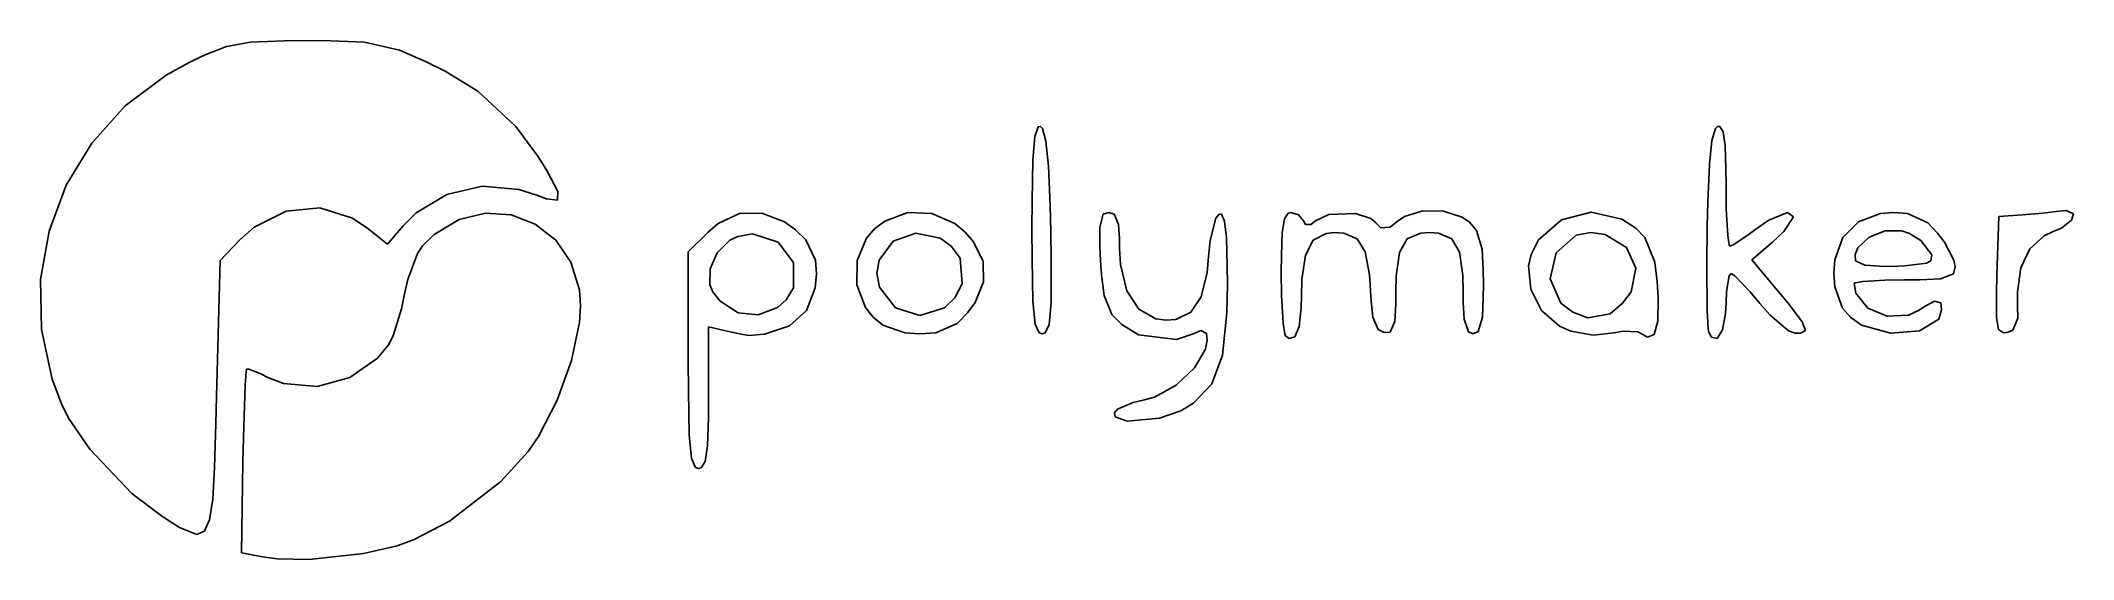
# Model space of a CAD drawing. Extents: x 5 to 307, y 1 to 78.
import ezdxf

# ---------------------------------------------------------------- set-up
doc = ezdxf.new("R2010")
doc.units = 0

msp = doc.modelspace()

# ---------------------------------------------------------------- linework, layer by layer
for p, q in [((29.327391, 75.334948), (32.775182, 76.679359)), ((32.775182, 76.679359), (36.320834, 77.329321)), ((36.320834, 77.329321), (41.326951, 77.534614)), ((41.326951, 77.534614), (44.803499, 77.548567)), ((44.803499, 77.548567), (48.243277, 77.533599)), ((48.243277, 77.533599), (53.240845, 77.328176)), ((53.240845, 77.328176), (58.458047, 76.152948)), ((58.458047, 76.152948), (62.303499, 74.458214)), ((17.728083, 67.859471), (23.791281, 72.440398)), ((23.791281, 72.440398), (27.214379, 74.324266)), ((27.214379, 74.324266), (29.327391, 75.334948)), ((62.303499, 74.458214), (65.202164, 73.004151)), ((65.202164, 73.004151), (70.063313, 70.033282)), ((70.063313, 70.033282), (75.72122, 64.822694)), ((12.766468, 62.348185), (17.728083, 67.859471)), ((75.72122, 64.822694), (78.953554, 60.381447)), ((152.734227, 63.311153), (153.222928, 64.73309)), ((153.222928, 64.73309), (153.553499, 64.799731)), ((153.553499, 64.799731), (153.872122, 64.496224)), ((153.872122, 64.496224), (154.383297, 62.647915)), ((253.22534, 62.732231), (253.736279, 64.504873)), ((253.736279, 64.504873), (254.053499, 64.799862)), ((254.053499, 64.799862), (254.376732, 64.796761)), ((254.376732, 64.796761), (254.86154, 63.992995)), ((254.86154, 63.992995), (255.155511, 61.954492)), ((8.975538, 56.091214), (12.766468, 62.348185)), ((78.953554, 60.381447), (80.345351, 58.1534)), ((152.444748, 59.798544), (152.734227, 63.311153)), ((154.383297, 62.647915), (154.748337, 58.92028)), ((252.858553, 59.184241), (253.22534, 62.732231)), ((255.155511, 61.954492), (255.288291, 58.475672)), ((80.345351, 58.1534), (81.926805, 55.157464)), ((152.317658, 53.748305), (152.444748, 59.798544)), ((154.748337, 58.92028), (154.993597, 53.044201)), ((252.611296, 53.622748), (252.858553, 59.184241)), ((255.288291, 58.475672), (255.303499, 56.131901)), ((6.424394, 49.273232), (8.975538, 56.091214)), ((65.483803, 54.73574), (60.89607, 51.994801)), ((70.716889, 55.928323), (65.483803, 54.73574)), ((76.165186, 55.474522), (70.716889, 55.928323)), ((78.835618, 54.599594), (76.165186, 55.474522)), ((80.26175, 54.054851), (78.835618, 54.599594)), ((81.926805, 55.157464), (81.900786, 53.881886)), ((255.303499, 56.131901), (255.348217, 52.605013)), ((41.601925, 52.25664), (36.86932, 49.870043)), ((46.593789, 52.709908), (41.601925, 52.25664)), ((51.466653, 51.195501), (46.593789, 52.709908)), ((60.89607, 51.994801), (58.978632, 50.074331)), ((67.289169, 51.005254), (71.180708, 51.939806)), ((71.180708, 51.939806), (75.029387, 51.678875)), ((75.029387, 51.678875), (78.592238, 50.315438)), ((81.900786, 53.881886), (80.26175, 54.054851)), ((105.708629, 50.388428), (108.888576, 51.869989)), ((108.888576, 51.869989), (112.231919, 51.955933)), ((112.231919, 51.955933), (115.589388, 50.642423)), ((130.478553, 50.762834), (133.882017, 52.037945)), ((133.882017, 52.037945), (137.456717, 51.912633)), ((137.456717, 51.912633), (140.855493, 50.399066)), ((152.303499, 49.631901), (152.317658, 53.748305)), ((154.993597, 53.044201), (155.079545, 49.216397)), ((162.35157, 49.839888), (162.875271, 51.786825)), ((162.875271, 51.786825), (163.690652, 52.048567)), ((163.690652, 52.048567), (164.484088, 51.810618)), ((164.484088, 51.810618), (165.131577, 50.257097)), ((179.601473, 51.208494), (180.10715, 51.816451)), ((180.10715, 51.816451), (180.41103, 51.778932)), ((180.41103, 51.778932), (180.871737, 50.743733)), ((189.7818, 51.087285), (190.339079, 51.954243)), ((190.339079, 51.954243), (190.720166, 52.048567)), ((190.720166, 52.048567), (191.855322, 51.68138)), ((191.855322, 51.68138), (192.595166, 50.798567)), ((194.378499, 50.798567), (196.338222, 51.747154)), ((196.338222, 51.747154), (200.308064, 51.877239)), ((200.308064, 51.877239), (202.576988, 51.134848)), ((206.496619, 50.723339), (207.574826, 51.466927)), ((207.574826, 51.466927), (210.324314, 52.298439)), ((210.324314, 52.298439), (213.3783, 52.2616)), ((213.3783, 52.2616), (216.153263, 51.363448)), ((216.153263, 51.363448), (217.253761, 50.59358)), ((230.890823, 50.965141), (235.30687, 52.073731)), ((235.30687, 52.073731), (239.849597, 51.074817)), ((252.524798, 50.012514), (252.611296, 53.622748)), ((255.348217, 52.605013), (255.55393, 48.60533)), ((261.682634, 50.902683), (264.444124, 52.057346)), ((265.313952, 51.390276), (263.901411, 49.201106)), ((264.444124, 52.057346), (265.313952, 51.390276)), ((274.952776, 50.669571), (278.212869, 51.890307)), ((278.212869, 51.890307), (280.169151, 52.048567)), ((280.169151, 52.048567), (282.244288, 51.916719)), ((282.244288, 51.916719), (285.259823, 50.499251)), ((295.513384, 42.67868), (295.803499, 51.470893)), ((295.803499, 51.470893), (299.303499, 51.708057)), ((299.303499, 51.708057), (302.331258, 51.964171)), ((302.331258, 51.964171), (304.69587, 52.246895)), ((304.69587, 52.246895), (305.77108, 52.323038)), ((305.77108, 52.323038), (306.852759, 51.861661)), ((306.852759, 51.861661), (306.589346, 50.879861)), ((5.182136, 42.078914), (6.424394, 49.273232)), ((36.86932, 49.870043), (34.718444, 47.962479)), ((53.740254, 49.689686), (51.466653, 51.195501)), ((56.677009, 47.339009), (53.740254, 49.689686)), ((58.978632, 50.074331), (56.677009, 47.339009)), ((61.902988, 47.158501), (63.597737, 48.782239)), ((63.597737, 48.782239), (67.289169, 51.005254)), ((78.592238, 50.315438), (81.626296, 47.942475)), ((101.303499, 46.202413), (104.226576, 49.12549)), ((104.226576, 49.12549), (105.708629, 50.388428)), ((108.639388, 48.497733), (107.461142, 47.915016)), ((110.831741, 48.881938), (108.639388, 48.497733)), ((114.619863, 47.63378), (110.831741, 48.881938)), ((115.589388, 50.642423), (117.226774, 49.459674)), ((117.226774, 49.459674), (118.754182, 48.004892)), ((127.75897, 48.215791), (128.949522, 49.596316)), ((128.949522, 49.596316), (130.478553, 50.762834)), ((135.061795, 48.985188), (131.727227, 47.772618)), ((138.680169, 48.251523), (135.061795, 48.985188)), ((140.855493, 50.399066), (142.380422, 49.12549)), ((142.380422, 49.12549), (143.608518, 47.710878)), ((152.315637, 45.142775), (152.303499, 49.631901)), ((155.079545, 49.216397), (155.14789, 44.817447)), ((162.377799, 46.97111), (162.35157, 49.839888)), ((165.131577, 50.257097), (165.286836, 48.139683)), ((178.765344, 47.87453), (179.601473, 51.208494)), ((180.871737, 50.743733), (181.155527, 48.260763)), ((189.318626, 45.591421), (189.457667, 49.066222)), ((189.457667, 49.066222), (189.7818, 51.087285)), ((192.595166, 50.798567), (192.879436, 50.236067)), ((192.879436, 50.236067), (193.704228, 50.236067)), ((193.704228, 50.236067), (194.378499, 50.798567)), ((195.950906, 48.933133), (194.048188, 47.929806)), ((197.216238, 49.048567), (195.950906, 48.933133)), ((198.563857, 48.960161), (197.216238, 49.048567)), ((200.553743, 48.135599), (198.563857, 48.960161)), ((202.576988, 51.134848), (203.324437, 50.523339)), ((203.324437, 50.523339), (204.057251, 49.764407)), ((204.057251, 49.764407), (205.442496, 49.851744)), ((205.442496, 49.851744), (206.496619, 50.723339)), ((209.944687, 48.958343), (207.970497, 48.116053)), ((211.303499, 49.048567), (209.944687, 48.958343)), ((212.659332, 48.958356), (211.303499, 49.048567)), ((214.631942, 48.119087), (212.659332, 48.958356)), ((217.253761, 50.59358), (218.296243, 49.365142)), ((218.296243, 49.365142), (219.106331, 46.591817)), ((227.456027, 47.963576), (230.890823, 50.965141)), ((233.090589, 48.655405), (230.109967, 46.047417)), ((235.267357, 49.048567), (233.090589, 48.655405)), ((237.394573, 48.772574), (235.267357, 49.048567)), ((240.543052, 46.854471), (237.394573, 48.772574)), ((239.849597, 51.074817), (241.901411, 49.718005)), ((241.901411, 49.718005), (243.269723, 48.319043)), ((243.269723, 48.319043), (244.730536, 44.656705)), ((252.457744, 44.324883), (252.524798, 50.012514)), ((255.55393, 48.60533), (255.756378, 47.23396)), ((256.348897, 47.245833), (258.397236, 48.577864)), ((258.397236, 48.577864), (259.714612, 49.548567)), ((259.714612, 49.548567), (261.682634, 50.902683)), ((263.901411, 49.201106), (262.217156, 47.629368)), ((271.459397, 45.034494), (272.66191, 48.34399)), ((272.66191, 48.34399), (274.952776, 50.669571)), ((276.540329, 48.380665), (274.876501, 46.775357)), ((278.914044, 49.311414), (276.540329, 48.380665)), ((281.416498, 49.339734), (278.914044, 49.311414)), ((282.534393, 48.944272), (281.416498, 49.339734)), ((284.236099, 47.877776), (282.534393, 48.944272)), ((285.259823, 50.499251), (286.714605, 48.971842)), ((286.714605, 48.971842), (287.719824, 47.625449)), ((302.528147, 48.576501), (300.40644, 46.640039)), ((303.881913, 49.213083), (302.528147, 48.576501)), ((305.07672, 49.734993), (303.881913, 49.213083)), ((306.589346, 50.879861), (305.07672, 49.734993)), ((34.718444, 47.962479), (31.803499, 44.922621)), ((59.66191, 42.098391), (61.103053, 45.941304)), ((61.103053, 45.941304), (61.902988, 47.158501)), ((81.626296, 47.942475), (83.888593, 44.652964)), ((101.303499, 30.12549), (101.303499, 46.202413)), ((105.581953, 46.060959), (104.520856, 43.694017)), ((107.461142, 47.915016), (105.581953, 46.060959)), ((116.92734, 44.598259), (114.619863, 47.63378)), ((118.754182, 48.004892), (120.171651, 44.989356)), ((126.373037, 44.907837), (127.75897, 48.215791)), ((131.727227, 47.772618), (129.611773, 44.953925)), ((140.303499, 47.048567), (138.680169, 48.251523)), ((141.670453, 45.254996), (140.303499, 47.048567)), ((141.932989, 41.468376), (141.670453, 45.254996)), ((143.608518, 47.710878), (145.048381, 44.789769)), ((162.480153, 44.928006), (162.377799, 46.97111)), ((165.286836, 48.139683), (165.303499, 46.683426)), ((165.303499, 46.683426), (165.425835, 44.344224)), ((178.286851, 43.13253), (178.518805, 45.483118)), ((178.518805, 45.483118), (178.765344, 47.87453)), ((181.155527, 48.260763), (181.285379, 44.128954)), ((189.303499, 43.215234), (189.318626, 45.591421)), ((192.889743, 45.719084), (192.363988, 42.088025)), ((194.048188, 47.929806), (192.889743, 45.719084)), ((201.765207, 46.186687), (200.553743, 48.135599)), ((202.392701, 42.800606), (201.765207, 46.186687)), ((206.834948, 46.123545), (206.354919, 42.659502)), ((207.970497, 48.116053), (206.834948, 46.123545)), ((215.769315, 46.140058), (214.631942, 48.119087)), ((216.251654, 42.707716), (215.769315, 46.140058)), ((219.106331, 46.591817), (219.285639, 43.486601)), ((225.986132, 44.1036), (226.373654, 45.819968)), ((226.373654, 45.819968), (227.456027, 47.963576)), ((230.109967, 46.047417), (229.232529, 42.204569)), ((241.928624, 43.758978), (240.543052, 46.854471)), ((255.756378, 47.23396), (255.870221, 47.048567)), ((255.870221, 47.048567), (256.348897, 47.245833)), ((262.217156, 47.629368), (259.130813, 45.032382)), ((274.876501, 46.775357), (274.492404, 45.790954)), ((274.492404, 45.790954), (274.519281, 44.891617)), ((285.853478, 45.769719), (284.236099, 47.877776)), ((285.678499, 44.846313), (285.853478, 45.769719)), ((287.719824, 47.625449), (289.099219, 44.961386)), ((300.40644, 46.640039), (299.075, 43.838472)), ((31.803499, 44.922621), (31.303499, 24.747416)), ((83.888593, 44.652964), (85.136164, 40.539884)), ((104.520856, 43.694017), (104.495873, 41.300524)), ((116.931929, 40.857046), (116.92734, 44.598259)), ((120.303499, 42.914219), (120.140755, 40.861781)), ((120.171651, 44.989356), (120.303499, 42.914219)), ((126.32038, 41.307168), (126.373037, 44.907837)), ((129.611773, 44.953925), (129.303499, 43.048567)), ((129.303499, 43.048567), (129.655435, 40.934122)), ((145.048381, 44.789769), (145.132447, 41.771047)), ((152.442844, 38.855018), (152.315637, 45.142775)), ((155.14789, 44.817447), (155.134653, 38.681679)), ((162.618121, 42.801467), (162.480153, 44.928006)), ((162.994992, 39.713959), (162.618121, 42.801467)), ((165.425835, 44.344224), (166.367887, 40.437517)), ((177.403962, 39.520625), (178.286851, 43.13253)), ((181.285379, 44.128954), (181.299761, 41.381901)), ((189.353958, 39.734957), (189.303499, 43.215234)), ((202.548225, 40.470869), (202.392701, 42.800606)), ((206.354919, 42.659502), (206.303499, 40.275243)), ((216.303499, 40.348567), (216.251654, 42.707716)), ((219.285639, 43.486601), (219.303499, 41.39358)), ((226.319751, 40.641023), (225.986132, 44.1036)), ((241.205323, 40.259013), (241.928624, 43.758978)), ((244.730536, 44.656705), (245.078013, 41.754094)), ((252.524371, 37.503007), (252.457744, 44.324883)), ((255.762288, 42.66097), (255.362679, 40.327139)), ((256.053499, 42.987795), (255.762288, 42.66097)), ((256.620882, 42.618711), (256.053499, 42.987795)), ((258.885335, 40.253435), (256.620882, 42.618711)), ((259.130813, 45.032382), (263.217156, 40.151694)), ((271.303499, 43.048567), (271.459397, 45.034494)), ((271.433044, 41.009931), (271.303499, 43.048567)), ((274.519281, 44.891617), (275.889785, 44.207939)), ((275.889785, 44.207939), (278.086254, 44.062469)), ((278.086254, 44.062469), (279.671158, 44.048567)), ((279.671158, 44.048567), (281.851163, 44.111514)), ((281.851163, 44.111514), (285.05195, 44.536563)), ((285.05195, 44.536563), (285.678499, 44.846313)), ((289.078536, 42.942861), (287.135648, 42.20181)), ((289.303499, 43.971842), (289.078536, 42.942861)), ((289.099219, 44.961386), (289.303499, 43.971842)), ((295.435322, 40.007302), (295.513384, 42.67868)), ((299.075, 43.838472), (298.544829, 40.194952)), ((5.317866, 34.692933), (5.182136, 42.078914)), ((58.758056, 37.766555), (59.198202, 39.945997)), ((59.198202, 39.945997), (59.66191, 42.098391)), ((85.136164, 40.539884), (85.303499, 38.203562)), ((104.495873, 41.300524), (104.940055, 40.245799)), ((104.940055, 40.245799), (106.012637, 38.876317)), ((115.81369, 39.059828), (116.931929, 40.857046)), ((120.140755, 40.861781), (118.855503, 37.514462)), ((127.60866, 37.937573), (126.32038, 41.307168)), ((129.655435, 40.934122), (132.029226, 37.893022)), ((139.334, 37.867977), (140.83409, 39.395705)), ((140.83409, 39.395705), (141.932989, 41.468376)), ((145.132447, 41.771047), (143.859883, 38.684588)), ((164.173538, 36.914585), (162.994992, 39.713959)), ((166.367887, 40.437517), (168.158353, 37.684919)), ((175.88649, 37.247313), (177.403962, 39.520625)), ((181.299761, 41.381901), (181.228064, 37.199594)), ((189.586082, 35.613234), (189.353958, 39.734957)), ((192.303499, 39.673326), (192.262398, 37.874831)), ((192.363988, 42.088025), (192.303499, 39.673326)), ((202.63807, 38.868513), (202.548225, 40.470869)), ((206.303499, 40.275243), (206.290562, 38.41758)), ((216.319775, 38.661458), (216.303499, 40.348567)), ((219.288149, 39.394872), (219.144554, 36.493395)), ((219.303499, 41.39358), (219.288149, 39.394872)), ((227.938046, 37.512782), (226.319751, 40.641023)), ((229.232529, 42.204569), (230.785434, 38.559688)), ((239.944731, 38.59889), (241.205323, 40.259013)), ((245.078013, 41.754094), (245.226598, 39.421898)), ((245.226598, 39.421898), (245.164557, 35.89691)), ((255.362679, 40.327139), (255.303499, 38.607584)), ((260.303499, 38.548567), (258.885335, 40.253435)), ((263.217156, 40.151694), (264.734915, 38.317999)), ((272.61259, 37.864476), (271.433044, 41.009931)), ((274.456575, 41.596471), (274.303499, 41.482826)), ((274.303499, 41.482826), (274.564242, 40.084849)), ((275.588899, 41.798569), (274.456575, 41.596471)), ((274.564242, 40.084849), (276.36424, 37.862565)), ((278.89139, 42.003927), (275.588899, 41.798569)), ((281.803499, 42.048567), (278.89139, 42.003927)), ((284.059044, 42.060385), (281.803499, 42.048567)), ((287.135648, 42.20181), (284.059044, 42.060385)), ((295.442828, 36.409766), (295.435322, 40.007302)), ((298.544829, 40.194952), (298.583659, 38.064694)), ((57.476011, 33.740999), (58.758056, 37.766555)), ((85.303499, 38.203562), (85.140999, 35.732646)), ((106.012637, 38.876317), (108.675475, 37.154461)), ((108.675475, 37.154461), (111.665882, 36.828302)), ((111.665882, 36.828302), (114.54866, 37.945307)), ((114.54866, 37.945307), (115.81369, 39.059828)), ((118.855503, 37.514462), (116.327672, 35.211029)), ((128.758044, 36.503113), (127.60866, 37.937573)), ((130.149638, 35.329967), (128.758044, 36.503113)), ((132.029226, 37.893022), (135.648032, 36.746594)), ((135.648032, 36.746594), (139.334, 37.867977)), ((142.714605, 37.125293), (141.222193, 35.552699)), ((143.859883, 38.684588), (142.714605, 37.125293)), ((152.774185, 35.4715), (152.442844, 38.855018)), ((155.134653, 38.681679), (154.864738, 35.40645)), ((165.648764, 35.428006), (164.173538, 36.914585)), ((168.158353, 37.684919), (170.699525, 36.236643)), ((170.699525, 36.236643), (172.221091, 36.048567)), ((173.643305, 36.176073), (175.88649, 37.247313)), ((181.228064, 37.199594), (180.567429, 30.844896)), ((192.262398, 37.874831), (191.944436, 35.138536)), ((202.910851, 36.509766), (202.63807, 38.868513)), ((203.688495, 34.665598), (202.910851, 36.509766)), ((206.290562, 38.41758), (206.15021, 35.860193)), ((216.468398, 36.187239), (216.319775, 38.661458)), ((219.144554, 36.493395), (218.542937, 34.371849)), ((230.608767, 35.167827), (227.938046, 37.512782)), ((230.785434, 38.559688), (232.575501, 37.259244)), ((232.575501, 37.259244), (234.775552, 36.385443)), ((234.775552, 36.385443), (238.104994, 36.990699)), ((238.104994, 36.990699), (239.944731, 38.59889)), ((252.668637, 34.847573), (252.524371, 37.503007)), ((255.236199, 37.055671), (254.768972, 34.61612)), ((255.303499, 38.607584), (255.236199, 37.055671)), ((261.800569, 36.8437), (260.303499, 38.548567)), ((264.597835, 34.478424), (261.800569, 36.8437)), ((264.734915, 38.317999), (266.627719, 35.813146)), ((273.758044, 36.503113), (272.61259, 37.864476)), ((275.421172, 35.301686), (273.758044, 36.503113)), ((276.36424, 37.862565), (279.23349, 36.669415)), ((279.23349, 36.669415), (282.409475, 36.822483)), ((282.409475, 36.822483), (283.874205, 37.502939)), ((283.874205, 37.502939), (284.861694, 38.132701)), ((286.87591, 36.21553), (284.010476, 34.462234)), ((284.861694, 38.132701), (286.245178, 38.858437)), ((286.245178, 38.858437), (287.179167, 38.620522)), ((287.303499, 37.583751), (286.87591, 36.21553)), ((287.179167, 38.620522), (287.303499, 37.583751)), ((295.753833, 34.658801), (295.442828, 36.409766)), ((298.601117, 36.382019), (297.858493, 34.570215)), ((298.583659, 38.064694), (298.601117, 36.382019)), ((6.900685, 27.299964), (5.317866, 34.692933)), ((56.792018, 32.390701), (57.476011, 33.740999)), ((85.140999, 35.732646), (83.946953, 30.098114)), ((107.053499, 34.439404), (104.303499, 35.086671)), ((104.303499, 35.086671), (104.303499, 24.567619)), ((109.142561, 33.985148), (107.053499, 34.439404)), ((110.303499, 33.801931), (109.142561, 33.985148)), ((112.601792, 33.992061), (110.303499, 33.801931)), ((116.327672, 35.211029), (112.601792, 33.992061)), ((133.41883, 34.168882), (130.149638, 35.329967)), ((135.669151, 34.048567), (133.41883, 34.168882)), ((138.045283, 34.165354), (135.669151, 34.048567)), ((141.222193, 35.552699), (138.045283, 34.165354)), ((153.389933, 34.172517), (152.774185, 35.4715)), ((153.829545, 34.048567), (153.389933, 34.172517)), ((154.270008, 34.164995), (153.829545, 34.048567)), ((154.864738, 35.40645), (154.270008, 34.164995)), ((168.103417, 33.906419), (165.648764, 35.428006)), ((173.729038, 33.201015), (168.103417, 33.906419)), ((172.221091, 36.048567), (173.643305, 36.176073)), ((176.36924, 34.083751), (173.729038, 33.201015)), ((177.353021, 34.531908), (176.36924, 34.083751)), ((178.228455, 34.086454), (177.353021, 34.531908)), ((178.303499, 33.099528), (178.228455, 34.086454)), ((189.814521, 34.051168), (189.586082, 35.613234)), ((189.942979, 33.74242), (189.814521, 34.051168)), ((190.466701, 33.363067), (189.942979, 33.74242)), ((191.33623, 33.610392), (190.466701, 33.363067)), ((191.944436, 35.138536), (191.33623, 33.610392)), ((204.558157, 34.238041), (203.688495, 34.665598)), ((205.469184, 34.281462), (204.558157, 34.238041)), ((206.15021, 35.860193), (205.469184, 34.281462)), ((217.073588, 34.339192), (216.468398, 36.187239)), ((217.803499, 34.048567), (217.073588, 34.339192)), ((218.542937, 34.371849), (217.803499, 34.048567)), ((232.26621, 34.429378), (230.608767, 35.167827)), ((235.59422, 33.836915), (232.26621, 34.429378)), ((238.688366, 34.158946), (235.59422, 33.836915)), ((240.037722, 34.448711), (238.688366, 34.158946)), ((242.206716, 34.325214), (240.037722, 34.448711)), ((242.963822, 33.915511), (242.206716, 34.325214)), ((243.633488, 33.515278), (242.963822, 33.915511)), ((244.630676, 33.91749), (243.633488, 33.515278)), ((245.164557, 35.89691), (244.630676, 33.91749)), ((252.767735, 34.281171), (252.668637, 34.847573)), ((253.168303, 33.527514), (252.767735, 34.281171)), ((254.016407, 33.332126), (253.168303, 33.527514)), ((254.768972, 34.61612), (254.016407, 33.332126)), ((265.553499, 34.10934), (264.597835, 34.478424)), ((266.358232, 34.119705), (265.553499, 34.10934)), ((267.119704, 34.540752), (266.358232, 34.119705)), ((266.627719, 35.813146), (267.119704, 34.540752)), ((279.698651, 34.118242), (275.421172, 35.301686)), ((284.010476, 34.462234), (279.698651, 34.118242)), ((296.470729, 34.177936), (295.753833, 34.658801)), ((297.013384, 34.233645), (296.470729, 34.177936)), ((297.858493, 34.570215), (297.013384, 34.233645)), ((51.055688, 27.528313), (55.190356, 30.411225)), ((55.190356, 30.411225), (56.792018, 32.390701)), ((176.444167, 28.978653), (178.073489, 31.777489)), ((178.073489, 31.777489), (178.303499, 33.099528)), ((180.567429, 30.844896), (179.002678, 26.586436)), ((8.256347, 23.658569), (6.900685, 27.299964)), ((35.532873, 26.340402), (35.668221, 28.476188)), ((35.668221, 28.476188), (35.728805, 28.807206)), ((35.728805, 28.807206), (36.065142, 28.795527)), ((36.065142, 28.795527), (37.757308, 28.13772)), ((37.757308, 28.13772), (38.904718, 27.572614)), ((38.904718, 27.572614), (41.2321, 26.651457)), ((46.196162, 26.21936), (51.055688, 27.528313)), ((83.946953, 30.098114), (81.82963, 24.196282)), ((101.315816, 25.523127), (101.303499, 30.12549)), ((173.724124, 26.414911), (176.444167, 28.978653)), ((31.303499, 24.747416), (31.202785, 20.722139)), ((35.326263, 20.299395), (35.532873, 26.340402)), ((41.2321, 26.651457), (46.196162, 26.21936)), ((81.82963, 24.196282), (79.071572, 18.814709)), ((101.442946, 19.051572), (101.315816, 25.523127)), ((104.303499, 24.567619), (104.289834, 21.622485)), ((167.296584, 23.826861), (168.828371, 24.168865)), ((168.828371, 24.168865), (170.475378, 24.615984)), ((170.475378, 24.615984), (173.724124, 26.414911)), ((179.002678, 26.586436), (176.276461, 23.723836)), ((9.337898, 21.50102), (8.256347, 23.658569)), ((12.467027, 16.920179), (9.337898, 21.50102)), ((104.289834, 21.622485), (104.155386, 17.42329)), ((164.552294, 22.294953), (165.018237, 22.828418)), ((164.65125, 21.710531), (164.552294, 22.294953)), ((166.431899, 21.093801), (164.65125, 21.710531)), ((165.018237, 22.828418), (167.296584, 23.826861)), ((171.22154, 21.492571), (166.431899, 21.093801)), ((174.397381, 22.597116), (171.22154, 21.492571)), ((176.276461, 23.723836), (174.397381, 22.597116)), ((31.202785, 20.722139), (30.998829, 14.186095)), ((35.210914, 15.039321), (35.326263, 20.299395)), ((79.071572, 18.814709), (77.540562, 16.565131)), ((101.770286, 15.543159), (101.442946, 19.051572)), ((18.729581, 10.330007), (12.467027, 16.920179)), ((77.540562, 16.565131), (73.465604, 12.092635)), ((102.374092, 14.180579), (101.770286, 15.543159)), ((103.822269, 15.08724), (103.22347, 14.144394)), ((104.155386, 17.42329), (103.822269, 15.08724)), ((30.998829, 14.186095), (30.71075, 9.48909)), ((34.970155, 1.548567), (35.210914, 15.039321)), ((73.465604, 12.092635), (65.876545, 6.251104)), ((102.803499, 14.048567), (102.374092, 14.180579)), ((103.22347, 14.144394), (102.803499, 14.048567)), ((23.292364, 6.859292), (18.729581, 10.330007)), ((30.71075, 9.48909), (30.241648, 6.414752)), ((25.775222, 5.309219), (23.292364, 6.859292)), ((30.241648, 6.414752), (29.494622, 4.746711)), ((65.876545, 6.251104), (60.593159, 3.481547)), ((28.37277, 4.268595), (25.775222, 5.309219)), ((29.494622, 4.746711), (28.37277, 4.268595)), ((60.593159, 3.481547), (58.079795, 2.574775)), ((38.386827, 0.880485), (34.970155, 1.548567)), ((40.279301, 0.627276), (38.386827, 0.880485)), ((45.011726, 0.558971), (40.279301, 0.627276)), ((53.100146, 1.433158), (45.011726, 0.558971)), ((58.079795, 2.574775), (53.100146, 1.433158))]:
    msp.add_line(p, q)

doc.saveas('drawing.dxf')
